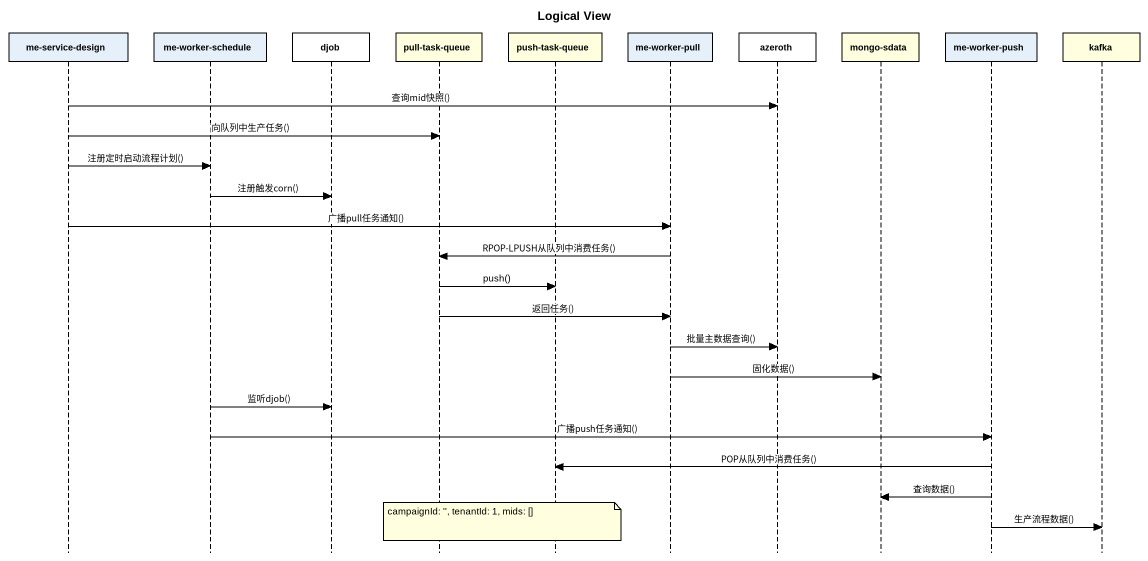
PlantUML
@startuml
title Logical View
hide footbox
participant "me-service-design" as me_service_design
participant "me-worker-schedule" as me_worker_schedule
participant djob #FFFFFF
participant "pull-task-queue" as pull_task_queue #FFFFE0
participant "push-task-queue" as push_task_queue #FFFFE0
participant "me-worker-pull" as me_worker_pull
participant azeroth #FFFFFF
participant "mongo-sdata" as mongo_sdata #FFFFE0
participant "me-worker-push" as me_worker_push
participant kafka #FFFFE0

me_service_design -> azeroth : 查询mid快照()
me_service_design -> pull_task_queue : 向队列中生产任务()
me_service_design -> me_worker_schedule : 注册定时启动流程计划()
me_worker_schedule -> djob : 注册触发corn()
me_service_design -> me_worker_pull : 广播pull任务通知()
me_worker_pull -> pull_task_queue : RPOP-LPUSH从队列中消费任务()
pull_task_queue -> push_task_queue : push()
pull_task_queue -> me_worker_pull : 返回任务()
me_worker_pull -> azeroth : 批量主数据查询()
me_worker_pull -> mongo_sdata : 固化数据()
me_worker_schedule -> djob : 监听djob()
me_worker_schedule -> me_worker_push : 广播push任务通知()
me_worker_push -> push_task_queue : POP从队列中消费任务()
me_worker_push -> mongo_sdata : 查询数据()
note over push_task_queue : campaignId: '', tenantId: 1, mids: []
me_worker_push -> kafka : 生产流程数据()
@enduml
